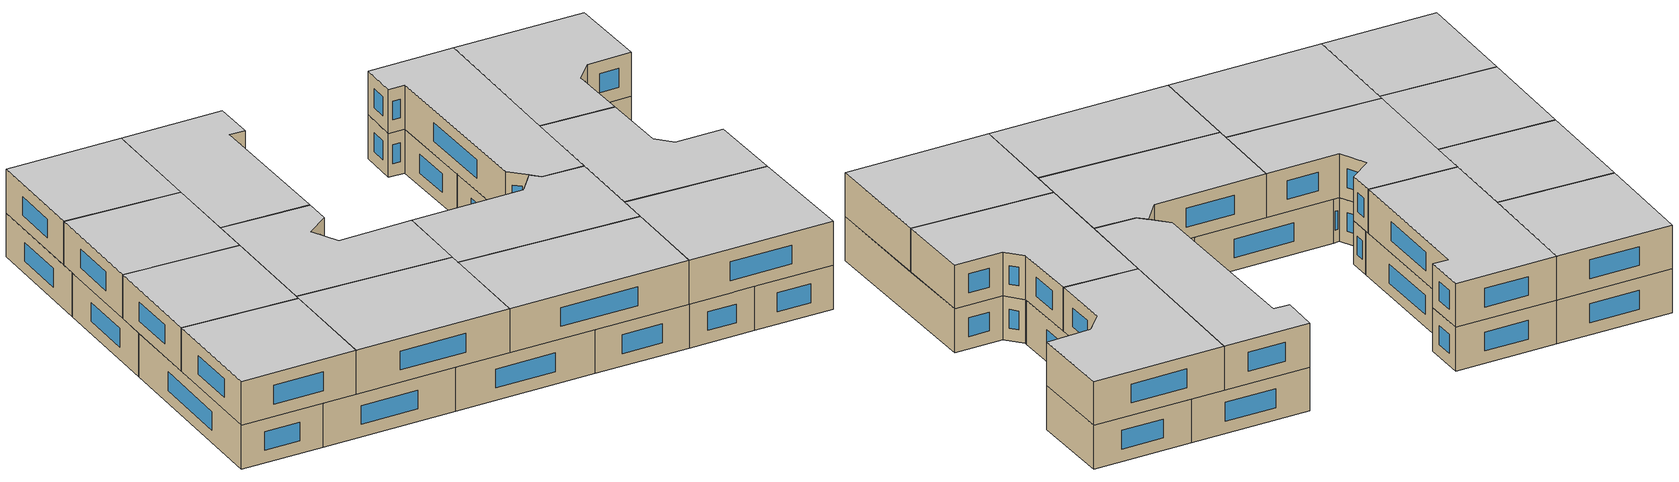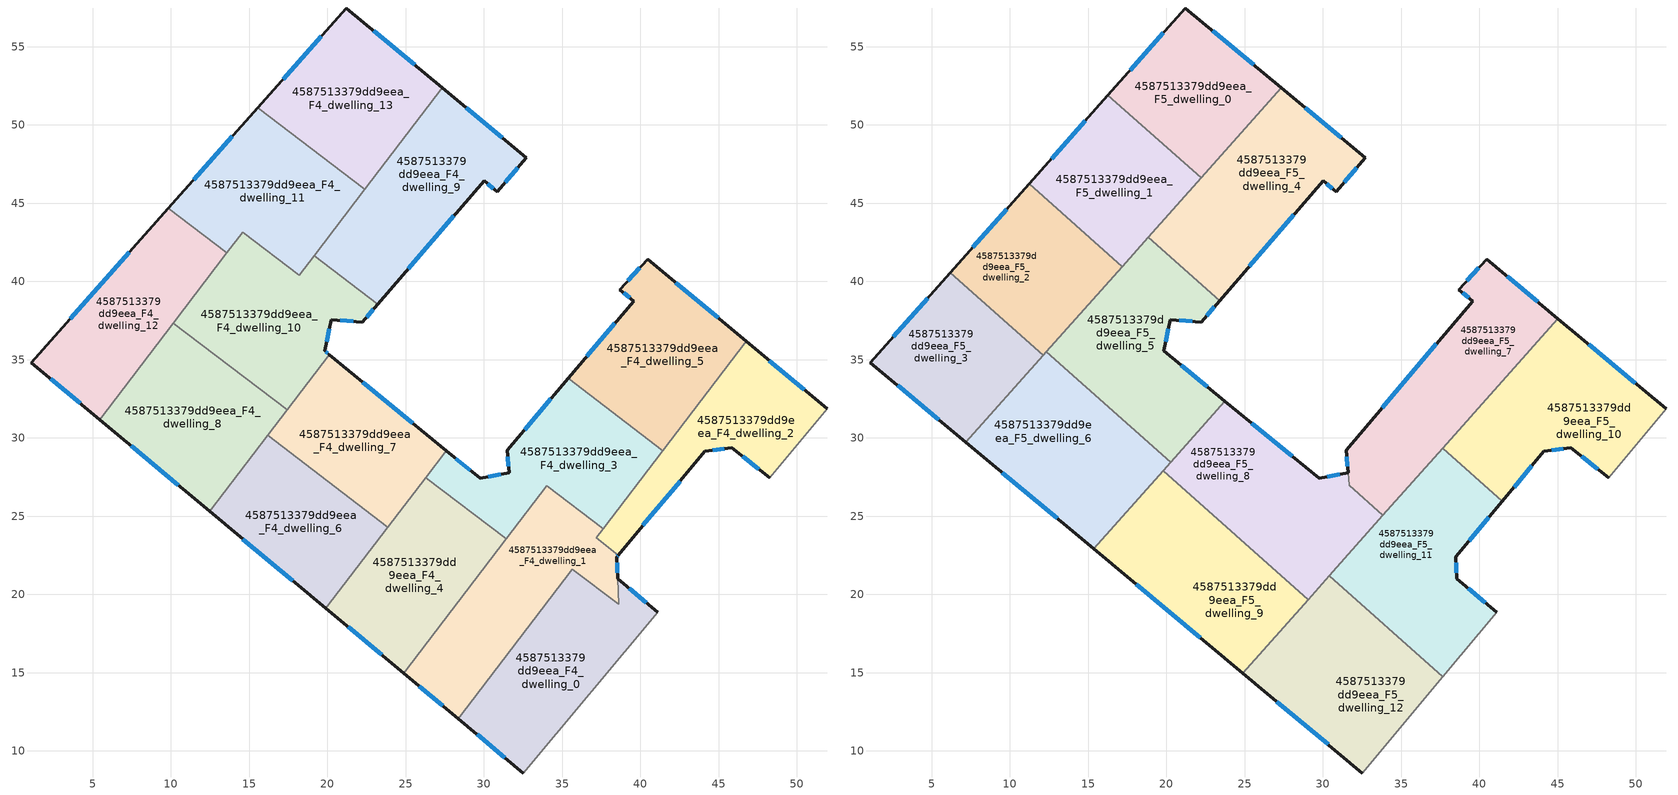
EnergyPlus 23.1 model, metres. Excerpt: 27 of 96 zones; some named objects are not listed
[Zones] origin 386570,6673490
4587513379dd9eea_F4_dwelling_0
 floor to 4587513379dd9eea_F3_dwelling_0 (EU_floor_Construction): 38.55,21 41.1,18.87 32.53,8.59 28.38,12.06 35.66,21.62 38.61,19.36 z12
 wall outside (EU_wall_Construction): 41.1,18.87 38.55,21 / 28.38,12.06 32.53,8.59 z12:15
 wall adiabatic (EU_wall_Construction): 32.53,8.59 41.1,18.87 z12:15
 wall to 4587513379dd9eea_F4_dwelling_1 (EU_wall_Construction): 38.55,21 38.61,19.36 35.66,21.62 28.38,12.06 z12:15
 window (EU_Window_Construction): 40.37,19.48 39.28,20.39 / 29.56,11.07 31.34,9.58 z12.86:14.14
4587513379dd9eea_F4_dwelling_1
 floor to 4587513379dd9eea_F3_dwelling_1 (EU_floor_Construction): 37.63,24.2 37.19,23.62 38.58,22.52 38.5,22.42 38.55,21 38.61,19.36 35.66,21.62 28.38,12.06 24.88,14.97 34.02,26.95 z12
 wall outside (EU_wall_Construction): 24.88,14.97 28.38,12.06 / 38.55,21 38.5,22.42 38.58,22.52 z12:15
 wall to 4587513379dd9eea_F4_dwelling_3 (EU_wall_Construction): 37.63,24.2 34.02,26.95 31.42,23.55 z12:15
 wall to 4587513379dd9eea_F4_dwelling_2 (EU_wall_Construction): 38.58,22.52 37.19,23.62 37.63,24.2 z12:15
 wall to 4587513379dd9eea_F4_dwelling_4 (EU_wall_Construction): 31.42,23.54 24.88,14.97 z12:15
 window (EU_Window_Construction): 25.88,14.14 27.38,12.89 / 38.52,22.45 38.55,22.49 / 38.53,21.4 38.51,22.01 z12.86:14.14
4587513379dd9eea_F4_dwelling_10
 floor to 4587513379dd9eea_F3_dwelling_10 (EU_floor_Construction): 19.15,41.64 23.21,38.54 22.23,37.4 20.26,37.55 19.82,35.58 20.13,35.33 17.43,31.79 10.16,37.34 14.59,43.15 18.2,40.39 z12
 wall outside (EU_wall_Construction): 20.13,35.33 19.82,35.58 20.26,37.55 22.23,37.4 23.21,38.54 z12:15
 wall to 4587513379dd9eea_F4_dwelling_8 (EU_wall_Construction): 10.16,37.34 17.43,31.79 z12:15
 wall to 4587513379dd9eea_F4_dwelling_11 (EU_wall_Construction): 19.15,41.64 18.2,40.39 14.59,43.15 13.58,41.83 z12:15
 wall to 4587513379dd9eea_F4_dwelling_9 (EU_wall_Construction): 23.21,38.54 19.15,41.64 z12:15
 wall to 4587513379dd9eea_F4_dwelling_7 (EU_wall_Construction): 17.43,31.79 20.13,35.33 z12:15
 wall to 4587513379dd9eea_F4_dwelling_12 (EU_wall_Construction): 13.58,41.82 10.16,37.34 z12:15
 window (EU_Window_Construction): 19.95,36.14 20.14,36.99 / 20.04,35.4 19.91,35.51 / 22.51,37.72 22.93,38.22 / 20.83,37.51 21.67,37.44 z12.86:14.14
4587513379dd9eea_F4_dwelling_11
 floor to 4587513379dd9eea_F3_dwelling_11 (EU_floor_Construction): 22.39,45.89 18.2,40.39 14.59,43.15 13.58,41.83 9.85,44.67 15.56,51.1 z12
 wall outside (EU_wall_Construction): 15.56,51.1 9.85,44.67 z12:15
 wall to 4587513379dd9eea_F4_dwelling_13 (EU_wall_Construction): 22.39,45.89 15.56,51.1 z12:15
 wall to 4587513379dd9eea_F4_dwelling_12 (EU_wall_Construction): 9.85,44.67 13.58,41.83 z12:15
 wall to 4587513379dd9eea_F4_dwelling_9 (EU_wall_Construction): 19.15,41.64 22.39,45.89 z12:15
 window (EU_Window_Construction): 13.93,49.26 11.48,46.51 z12.86:14.14
 ceiling adiabatic (EU_roof_Construction): 17.3,41.08 21.9,46.26 15.56,51.1 11.24,46.23 15.44,42.5 z15
4587513379dd9eea_F4_dwelling_12
 floor to 4587513379dd9eea_F3_dwelling_12 (EU_floor_Construction): 13.58,41.83 5.45,31.17 1.09,34.81 9.85,44.67 z12
 wall outside (EU_wall_Construction): 9.85,44.67 1.09,34.81 5.45,31.17 z12:15
 wall to 4587513379dd9eea_F4_dwelling_8 (EU_wall_Construction): 5.45,31.17 10.16,37.34 z12:15
 window (EU_Window_Construction): 7.35,41.85 3.59,37.63 / 2.34,33.77 4.21,32.21 z12.86:14.14
4587513379dd9eea_F4_dwelling_13
 floor to 4587513379dd9eea_F3_dwelling_13 (EU_floor_Construction): 27.33,52.37 22.39,45.89 15.56,51.1 21.22,57.47 z12
 wall outside (EU_wall_Construction): 27.33,52.37 21.22,57.47 15.56,51.1 z12:15
 wall to 4587513379dd9eea_F4_dwelling_9 (EU_wall_Construction): 22.39,45.89 27.33,52.37 z12:15
 window (EU_Window_Construction): 19.6,55.65 17.18,52.92 / 25.58,53.83 22.97,56.01 z12.86:14.14
4587513379dd9eea_F4_dwelling_2
 floor to 4587513379dd9eea_F3_dwelling_2 (EU_floor_Construction): 51.93,31.86 48.27,27.46 45.84,29.37 44.12,29.13 38.58,22.52 37.19,23.62 46.76,36.17 z12
 wall outside (EU_wall_Construction): 51.93,31.86 46.76,36.17 / 38.58,22.52 44.12,29.13 45.84,29.37 48.27,27.46 z12:15
 wall adiabatic (EU_wall_Construction): 48.27,27.46 51.93,31.86 z12:15
 wall to 4587513379dd9eea_F4_dwelling_3 (EU_wall_Construction): 41.44,29.19 37.63,24.2 z12:15
 wall to 4587513379dd9eea_F4_dwelling_5 (EU_wall_Construction): 46.76,36.17 41.44,29.19 z12:15
 window (EU_Window_Construction): 50.46,33.09 48.24,34.94 / 46.53,28.83 47.57,28.01 / 44.61,29.2 45.35,29.3 / 40.16,24.41 42.54,27.24 z12.86:14.14
4587513379dd9eea_F4_dwelling_3
 floor to 4587513379dd9eea_F3_dwelling_3 (EU_floor_Construction): 41.44,29.19 37.63,24.2 34.02,26.95 31.42,23.54 26.28,27.47 27.59,29.19 29.75,27.42 31.61,27.76 31.49,29.22 35.38,33.81 z12
 wall outside (EU_wall_Construction): 35.38,33.81 31.49,29.22 31.61,27.76 29.75,27.42 27.59,29.19 z12:15
 wall to 4587513379dd9eea_F4_dwelling_4 (EU_wall_Construction): 26.28,27.47 31.42,23.54 z12:15
 wall to 4587513379dd9eea_F4_dwelling_5 (EU_wall_Construction): 41.44,29.19 35.38,33.81 z12:15
 wall to 4587513379dd9eea_F4_dwelling_7 (EU_wall_Construction): 27.59,29.19 26.28,27.47 z12:15
 window (EU_Window_Construction): 29.14,27.92 28.21,28.68 / 31.08,27.66 30.28,27.51 / 31.52,28.8 31.57,28.18 / 34.27,32.5 32.6,30.53 z12.86:14.14
4587513379dd9eea_F4_dwelling_4
 floor to 4587513379dd9eea_F3_dwelling_4 (EU_floor_Construction): 31.42,23.54 24.88,14.97 19.91,19.12 26.28,27.47 z12
 wall outside (EU_wall_Construction): 19.91,19.12 24.88,14.97 z12:15
 wall to 4587513379dd9eea_F4_dwelling_6 (EU_wall_Construction): 23.87,24.31 19.91,19.12 z12:15
 wall to 4587513379dd9eea_F4_dwelling_7 (EU_wall_Construction): 26.28,27.47 23.87,24.31 z12:15
 window (EU_Window_Construction): 21.33,17.93 23.46,16.16 z12.86:14.14
4587513379dd9eea_F4_dwelling_5
 floor to 4587513379dd9eea_F3_dwelling_5 (EU_floor_Construction): 46.76,36.17 41.44,29.19 35.38,33.81 39.56,38.74 38.68,39.47 40.47,41.42 z12
 wall outside (EU_wall_Construction): 46.76,36.17 40.47,41.42 38.68,39.47 39.56,38.74 35.38,33.81 z12:15
 window (EU_Window_Construction): 38.37,37.33 36.58,35.21 / 38.94,39.26 39.31,38.95 / 39.96,40.86 39.19,40.03 / 44.96,37.67 42.27,39.92 z12.86:14.14
4587513379dd9eea_F4_dwelling_6
 floor to 4587513379dd9eea_F3_dwelling_6 (EU_floor_Construction): 23.87,24.31 19.91,19.12 12.49,25.3 16.19,30.16 z12
 wall outside (EU_wall_Construction): 12.49,25.3 19.91,19.12 z12:15
 wall to 4587513379dd9eea_F4_dwelling_7 (EU_wall_Construction): 23.87,24.31 16.19,30.16 z12:15
 wall to 4587513379dd9eea_F4_dwelling_8 (EU_wall_Construction): 16.19,30.16 12.49,25.3 z12:15
 window (EU_Window_Construction): 14.61,23.54 17.79,20.89 z12.86:14.14
 ceiling adiabatic (EU_roof_Construction): 15.36,22.91 19.54,27.61 16.19,30.16 12.49,25.31 z15
4587513379dd9eea_F4_dwelling_7
 floor to 4587513379dd9eea_F3_dwelling_7 (EU_floor_Construction): 27.59,29.19 23.87,24.31 16.19,30.16 20.13,35.33 z12
 wall outside (EU_wall_Construction): 27.59,29.19 20.13,35.33 z12:15
 wall to 4587513379dd9eea_F4_dwelling_8 (EU_wall_Construction): 17.43,31.79 16.19,30.16 z12:15
 window (EU_Window_Construction): 25.46,30.94 22.26,33.57 z12.86:14.14
4587513379dd9eea_F4_dwelling_8
 floor to 4587513379dd9eea_F3_dwelling_8 (EU_floor_Construction): 17.43,31.79 12.49,25.3 5.45,31.17 10.16,37.34 z12
 wall outside (EU_wall_Construction): 5.45,31.17 12.49,25.3 z12:15
 window (EU_Window_Construction): 7.46,29.5 10.48,26.98 z12.86:14.14
4587513379dd9eea_F4_dwelling_9
 floor to 4587513379dd9eea_F3_dwelling_9 (EU_floor_Construction): 32.71,47.89 30.84,45.72 30.01,46.44 23.21,38.54 19.15,41.64 27.33,52.37 z12
 wall outside (EU_wall_Construction): 23.21,38.54 30.01,46.44 30.84,45.72 32.71,47.89 27.33,52.37 z12:15
 window (EU_Window_Construction): 31.37,46.34 32.17,47.27 / 30.25,46.23 30.6,45.93 / 25.16,40.8 28.07,44.18 / 31.17,49.17 28.87,51.09 z12.86:14.14
4587513379dd9eea_F5_dwelling_0
 floor to 4587513379dd9eea_F4_dwelling_13 (EU_floor_Construction): 27.33,52.37 27.32,52.36 22.22,46.61 16.27,51.9 21.22,57.47 z15
 wall outside (EU_wall_Construction): 27.33,52.37 21.22,57.47 16.27,51.9 z15:18
 wall to 4587513379dd9eea_F5_dwelling_1 (EU_wall_Construction): 16.27,51.9 22.22,46.61 z15:18
 wall to 4587513379dd9eea_F5_dwelling_4 (EU_wall_Construction): 22.22,46.61 27.33,52.37 z15:18
 window (EU_Window_Construction): 19.81,55.88 17.68,53.49 / 25.59,53.83 22.97,56.01 z15.86:17.14
 ceiling to 4587513379dd9eea_F6_dwelling_0 (EU_floor_Construction): 22.22,46.61 27.33,52.37 21.22,57.47 16.27,51.9 z18
4587513379dd9eea_F5_dwelling_1
 floor adiabatic (EU_floor_Construction): 21.9,46.26 17.3,41.08 15.44,42.5 11.24,46.23 15.56,51.1 z15
 floor to 4587513379dd9eea_F4_dwelling_13 (EU_floor_Construction): 22.22,46.61 21.9,46.26 15.56,51.1 16.27,51.9 z15
 floor to 4587513379dd9eea_F4_dwelling_10 (EU_floor_Construction): 17.3,41.08 17.18,40.95 15.44,42.5 z15
 wall outside (EU_wall_Construction): 16.27,51.9 11.24,46.23 z15:18
 wall to 4587513379dd9eea_F5_dwelling_2 (EU_wall_Construction): 11.24,46.23 17.18,40.95 z15:18
 wall to 4587513379dd9eea_F5_dwelling_5 (EU_wall_Construction): 17.18,40.95 18.85,42.82 z15:18
 wall to 4587513379dd9eea_F5_dwelling_4 (EU_wall_Construction): 18.85,42.83 22.22,46.61 z15:18
 window (EU_Window_Construction): 14.83,50.28 12.68,47.85 z15.86:17.14
 ceiling to 4587513379dd9eea_F6_dwelling_1 (EU_floor_Construction): 17.18,40.95 22.22,46.61 16.27,51.9 11.24,46.23 z18
4587513379dd9eea_F5_dwelling_10
 floor to 4587513379dd9eea_F4_dwelling_2 (EU_floor_Construction): 51.93,31.86 48.27,27.46 45.84,29.37 44.12,29.13 41.46,25.95 39.97,27.27 46.76,36.17 z15
 floor to 4587513379dd9eea_F4_dwelling_5 (EU_floor_Construction): 46.76,36.17 41.44,29.19 39.1,30.97 45.02,37.63 z15
 floor to 4587513379dd9eea_F4_dwelling_3 (EU_floor_Construction): 41.44,29.19 39.97,27.27 37.65,29.34 39.1,30.97 z15
 wall outside (EU_wall_Construction): 41.46,25.95 44.12,29.13 45.84,29.37 48.27,27.46 / 51.93,31.86 45.02,37.63 z15:18
 wall to 4587513379dd9eea_F5_dwelling_11 (EU_wall_Construction): 37.65,29.34 41.46,25.95 z15:18
 wall adiabatic (EU_wall_Construction): 48.27,27.46 51.93,31.86 z15:18
 wall to 4587513379dd9eea_F5_dwelling_7 (EU_wall_Construction): 45.02,37.63 37.65,29.34 z15:18
 window (EU_Window_Construction): 42.22,26.86 43.36,28.23 / 49.96,33.51 46.99,35.98 / 46.53,28.83 47.57,28.01 / 44.61,29.2 45.35,29.3 z15.86:17.14
 ceiling to 4587513379dd9eea_F6_dwelling_10 (EU_floor_Construction): 48.27,27.46 51.93,31.86 45.02,37.63 37.65,29.34 41.46,25.95 44.12,29.13 45.84,29.37 z18
4587513379dd9eea_F5_dwelling_11
 floor to 4587513379dd9eea_F4_dwelling_1 (EU_floor_Construction): 37.63,24.2 37.19,23.62 38.58,22.52 38.5,22.42 38.55,21 38.61,19.36 35.66,21.62 33.35,18.59 30.42,21.2 34.92,26.26 z15
 floor to 4587513379dd9eea_F4_dwelling_0 (EU_floor_Construction): 38.55,21 41.1,18.87 37.67,14.75 33.35,18.59 35.66,21.62 38.61,19.36 z15
 floor to 4587513379dd9eea_F4_dwelling_3 (EU_floor_Construction): 39.97,27.27 37.63,24.2 34.92,26.26 37.65,29.34 z15
 floor to 4587513379dd9eea_F4_dwelling_2 (EU_floor_Construction): 41.46,25.95 38.58,22.52 37.19,23.62 39.97,27.27 z15
 wall outside (EU_wall_Construction): 41.1,18.87 38.55,21 38.5,22.42 41.46,25.95 z15:18
 wall adiabatic (EU_wall_Construction): 37.67,14.75 41.1,18.87 z15:18
 wall to 4587513379dd9eea_F5_dwelling_12 (EU_wall_Construction): 30.42,21.2 37.67,14.75 z15:18
 wall to 4587513379dd9eea_F5_dwelling_8 (EU_wall_Construction): 33.84,25.05 30.42,21.2 z15:18
 wall to 4587513379dd9eea_F5_dwelling_7 (EU_wall_Construction): 37.65,29.34 33.84,25.05 z15:18
 window (EU_Window_Construction): 39.34,23.43 40.61,24.94 / 38.54,21.4 38.51,22.01 / 40.37,19.48 39.28,20.39 z15.86:17.14
 ceiling to 4587513379dd9eea_F6_dwelling_11 (EU_floor_Construction): 37.67,14.75 41.1,18.87 38.55,21 38.5,22.42 41.46,25.95 37.65,29.34 30.42,21.2 z18
4587513379dd9eea_F5_dwelling_12
 floor to 4587513379dd9eea_F4_dwelling_0 (EU_floor_Construction): 37.67,14.75 32.53,8.59 28.38,12.06 33.35,18.59 z15
 floor to 4587513379dd9eea_F4_dwelling_1 (EU_floor_Construction): 33.35,18.59 28.38,12.06 24.88,14.97 30.42,21.2 z15
 wall outside (EU_wall_Construction): 24.88,14.97 32.53,8.59 z15:18
 wall adiabatic (EU_wall_Construction): 32.53,8.59 37.67,14.75 z15:18
 wall to 4587513379dd9eea_F5_dwelling_9 (EU_wall_Construction): 29.06,19.67 24.88,14.97 z15:18
 wall to 4587513379dd9eea_F5_dwelling_8 (EU_wall_Construction): 30.42,21.2 29.06,19.67 z15:18
 window (EU_Window_Construction): 27.07,13.15 30.35,10.42 z15.86:17.14
 ceiling to 4587513379dd9eea_F6_dwelling_12 (EU_floor_Construction): 32.53,8.59 37.67,14.75 30.42,21.2 24.88,14.97 z18
4587513379dd9eea_F5_dwelling_2
 floor to 4587513379dd9eea_F4_dwelling_8 (EU_floor_Construction): 12.43,35.6 12.15,35.29 10.03,37.17 10.16,37.34 z15
 floor to 4587513379dd9eea_F4_dwelling_12 (EU_floor_Construction): 13.58,41.83 10.03,37.17 6.21,40.57 9.85,44.67 z15
 floor to 4587513379dd9eea_F4_dwelling_10 (EU_floor_Construction): 15.44,42.5 17.18,40.95 12.43,35.6 10.16,37.34 14.59,43.15 z15
 floor to 4587513379dd9eea_F4_dwelling_11 (EU_floor_Construction): 14.59,43.15 13.58,41.83 9.85,44.67 11.24,46.23 15.44,42.5 z15
 wall outside (EU_wall_Construction): 11.24,46.23 6.21,40.57 z15:18
 wall to 4587513379dd9eea_F5_dwelling_3 (EU_wall_Construction): 6.21,40.57 12.15,35.29 z15:18
 wall to 4587513379dd9eea_F5_dwelling_6 (EU_wall_Construction): 12.15,35.29 12.34,35.5 z15:18
 wall to 4587513379dd9eea_F5_dwelling_5 (EU_wall_Construction): 12.34,35.5 17.18,40.95 z15:18
 window (EU_Window_Construction): 9.8,44.61 7.64,42.19 z15.86:17.14
 ceiling to 4587513379dd9eea_F6_dwelling_2 (EU_floor_Construction): 12.15,35.29 17.18,40.95 11.24,46.23 6.21,40.57 z18
4587513379dd9eea_F5_dwelling_3
 floor to 4587513379dd9eea_F4_dwelling_12 (EU_floor_Construction): 10.03,37.17 5.45,31.17 1.09,34.81 6.21,40.57 z15
 floor to 4587513379dd9eea_F4_dwelling_8 (EU_floor_Construction): 12.15,35.29 7.2,29.72 5.45,31.17 10.03,37.17 z15
 wall outside (EU_wall_Construction): 6.21,40.57 1.09,34.81 7.2,29.71 z15:18
 wall to 4587513379dd9eea_F5_dwelling_6 (EU_wall_Construction): 7.2,29.71 12.15,35.29 z15:18
 window (EU_Window_Construction): 2.84,33.35 5.45,31.17 / 4.74,38.92 2.55,36.46 z15.86:17.14
 ceiling to 4587513379dd9eea_F6_dwelling_3 (EU_floor_Construction): 7.2,29.71 12.15,35.29 6.21,40.57 1.09,34.81 z18
4587513379dd9eea_F5_dwelling_4
 floor to 4587513379dd9eea_F4_dwelling_9 (EU_floor_Construction): 32.71,47.89 30.84,45.72 30.01,46.44 23.41,38.77 19.57,42.19 27.32,52.36 27.33,52.37 z15
 floor to 4587513379dd9eea_F4_dwelling_11 (EU_floor_Construction): 22.39,45.89 19.57,42.19 18.85,42.83 21.9,46.26 z15
 floor to 4587513379dd9eea_F4_dwelling_13 (EU_floor_Construction): 27.32,52.36 22.39,45.89 21.9,46.26 z15
 wall outside (EU_wall_Construction): 23.41,38.77 30.01,46.44 30.84,45.72 32.71,47.89 27.33,52.37 z15:18
 wall to 4587513379dd9eea_F5_dwelling_5 (EU_wall_Construction): 18.85,42.83 23.41,38.77 z15:18
 window (EU_Window_Construction): 31.17,49.17 28.87,51.09 / 31.37,46.34 32.17,47.27 / 30.25,46.23 30.6,45.93 / 25.3,40.96 28.13,44.25 z15.86:17.14
 ceiling to 4587513379dd9eea_F6_dwelling_4 (EU_floor_Construction): 30.84,45.72 32.71,47.89 27.33,52.37 18.85,42.83 23.41,38.77 30.01,46.44 z18
4587513379dd9eea_F5_dwelling_5
 floor to 4587513379dd9eea_F4_dwelling_10 (EU_floor_Construction): 23.21,38.54 22.23,37.4 20.26,37.55 19.82,35.58 20.13,35.32 17.43,31.79 12.43,35.6 17.3,41.08 18.2,40.39 19.15,41.64 z15
 floor to 4587513379dd9eea_F4_dwelling_7 (EU_floor_Construction): 23.75,32.35 20.27,28.44 17.06,31.3 20.13,35.32 z15
 floor to 4587513379dd9eea_F4_dwelling_9 (EU_floor_Construction): 23.41,38.77 23.21,38.54 19.15,41.64 19.57,42.19 z15
 floor to 4587513379dd9eea_F4_dwelling_8 (EU_floor_Construction): 17.43,31.79 17.06,31.3 12.34,35.5 12.43,35.6 z15
 floor to 4587513379dd9eea_F4_dwelling_11 (EU_floor_Construction): 19.57,42.19 18.2,40.39 17.3,41.08 18.85,42.83 z15
 wall outside (EU_wall_Construction): 23.75,32.35 19.82,35.58 20.26,37.55 22.23,37.4 23.41,38.77 z15:18
 wall to 4587513379dd9eea_F5_dwelling_6 (EU_wall_Construction): 12.34,35.5 20.28,28.44 z15:18
 wall to 4587513379dd9eea_F5_dwelling_8 (EU_wall_Construction): 20.28,28.44 23.75,32.35 z15:18
 window (EU_Window_Construction): 22.63,33.27 20.94,34.66 / 22.57,37.79 23.07,38.38 / 20.83,37.51 21.67,37.44 / 19.95,36.14 20.14,36.99 z15.86:17.14
 ceiling to 4587513379dd9eea_F6_dwelling_5 (EU_floor_Construction): 20.28,28.44 23.75,32.35 19.82,35.58 20.26,37.55 22.23,37.4 23.41,38.77 18.85,42.83 12.34,35.5 z18
4587513379dd9eea_F5_dwelling_6
 floor to 4587513379dd9eea_F4_dwelling_8 (EU_floor_Construction): 17.06,31.3 12.49,25.31 7.2,29.72 12.34,35.5 z15
 floor to 4587513379dd9eea_F4_dwelling_7 (EU_floor_Construction): 20.27,28.44 19.54,27.61 16.19,30.16 17.06,31.3 z15
 floor adiabatic (EU_floor_Construction): 19.54,27.61 15.36,22.91 12.49,25.31 16.19,30.16 z15
 wall outside (EU_wall_Construction): 7.2,29.71 15.36,22.91 z15:18
 wall to 4587513379dd9eea_F5_dwelling_9 (EU_wall_Construction): 15.36,22.91 19.8,27.9 z15:18
 wall to 4587513379dd9eea_F5_dwelling_8 (EU_wall_Construction): 19.8,27.9 20.27,28.44 z15:18
 window (EU_Window_Construction): 9.53,27.77 13.03,24.86 z15.86:17.14
 ceiling to 4587513379dd9eea_F6_dwelling_6 (EU_floor_Construction): 15.36,22.91 20.28,28.44 12.34,35.5 7.2,29.71 z18
4587513379dd9eea_F5_dwelling_7
 floor to 4587513379dd9eea_F4_dwelling_3 (EU_floor_Construction): 39.1,30.97 34.92,26.26 34.02,26.95 33.09,25.73 31.67,26.98 31.49,29.22 35.38,33.81 z15
 floor to 4587513379dd9eea_F4_dwelling_5 (EU_floor_Construction): 45.02,37.63 39.1,30.97 35.38,33.81 39.56,38.74 38.68,39.47 40.47,41.42 z15
 floor to 4587513379dd9eea_F4_dwelling_1 (EU_floor_Construction): 34.92,26.26 33.84,25.05 33.09,25.73 34.02,26.95 z15
 wall outside (EU_wall_Construction): 45.02,37.63 40.47,41.42 38.68,39.47 39.56,38.74 31.49,29.22 31.61,27.76 z15:18
 wall to 4587513379dd9eea_F5_dwelling_8 (EU_wall_Construction): 31.61,27.76 31.67,26.98 33.84,25.05 z15:18
 window (EU_Window_Construction): 37.26,36.02 33.8,31.94 / 38.94,39.26 39.31,38.95 / 39.96,40.86 39.19,40.03 / 43.72,38.71 41.77,40.34 / 31.52,28.8 31.57,28.18 z15.86:17.14
 ceiling to 4587513379dd9eea_F6_dwelling_7 (EU_floor_Construction): 33.84,25.05 45.02,37.63 40.47,41.42 38.68,39.47 39.56,38.74 31.49,29.22 31.67,26.98 z18
4587513379dd9eea_F5_dwelling_8
 floor to 4587513379dd9eea_F4_dwelling_7 (EU_floor_Construction): 27.59,29.19 23.87,24.31 23.68,24.45 19.8,27.9 23.75,32.35 z15
 floor to 4587513379dd9eea_F4_dwelling_3 (EU_floor_Construction): 31.61,27.76 31.67,26.98 33.09,25.73 31.42,23.54 26.28,27.47 27.59,29.19 29.75,27.42 z15
 floor to 4587513379dd9eea_F4_dwelling_4 (EU_floor_Construction): 31.42,23.54 28.71,19.98 23.86,24.29 26.28,27.47 z15
 floor to 4587513379dd9eea_F4_dwelling_1 (EU_floor_Construction): 33.84,25.05 29.06,19.67 28.71,19.98 33.09,25.73 z15
 wall outside (EU_wall_Construction): 31.61,27.76 29.75,27.42 23.75,32.35 z15:18
 wall to 4587513379dd9eea_F5_dwelling_9 (EU_wall_Construction): 19.8,27.9 29.06,19.67 z15:18
 window (EU_Window_Construction): 28.04,28.83 25.46,30.94 / 31.08,27.66 30.28,27.51 z15.86:17.14
 ceiling to 4587513379dd9eea_F6_dwelling_8 (EU_floor_Construction): 29.06,19.67 33.84,25.05 31.67,26.98 31.61,27.76 29.75,27.42 23.75,32.35 19.8,27.9 z18
4587513379dd9eea_F5_dwelling_9
 floor to 4587513379dd9eea_F4_dwelling_4 (EU_floor_Construction): 28.71,19.98 24.88,14.97 19.91,19.12 23.86,24.29 z15
 floor to 4587513379dd9eea_F4_dwelling_6 (EU_floor_Construction): 23.68,24.45 23.86,24.29 19.91,19.12 15.36,22.91 19.54,27.61 z15
 floor to 4587513379dd9eea_F4_dwelling_7 (EU_floor_Construction): 23.68,24.45 19.54,27.61 19.8,27.9 z15
 floor to 4587513379dd9eea_F4_dwelling_1 (EU_floor_Construction): 29.06,19.67 24.89,14.98 28.71,19.98 z15
 wall outside (EU_wall_Construction): 15.36,22.91 24.88,14.97 z15:18
 window (EU_Window_Construction): 18.08,20.64 22.16,17.24 z15.86:17.14
 ceiling to 4587513379dd9eea_F6_dwelling_9 (EU_floor_Construction): 24.88,14.97 29.06,19.67 19.8,27.9 15.36,22.91 z18
[Building]
EU S2 Campaign: North Axis=0; Terrain=City; Solar Distribution=FullExterior
[Site:Location]
Helsinki-Vantaa.AP: Latitude=60.317; Longitude=24.963; Time Zone=2; Elevation=54.6
[SizingPeriod:WeatherFileDays]
AnnualSizingPeriod: Begin Month=1; Begin Day of Month=1; End Month=12; End Day of Month=31; Day of Week for Start Day=Monday; Use Weather File Daylight Saving Period=No; Use Weather File Rain and Snow Indicators=No
[MATERIAL]
EU_InternalMass_Material: Roughness=MediumRough; Thickness=0.1; Conductivity=1; Density=1800; Specific Heat=900; Thermal Absorptance=0.9; Solar Absorptance=0.7; Visible Absorptance=0.7
[MATERIAL:NOMASS] Roughness=MediumRough; Thermal Absorptance=0.9; Solar Absorptance=0.7; Visible Absorptance=0.7
Name | Thermal Resistance
EU_wall_NoMass | 1.10183
EU_roof_NoMass; EU_floor_NoMass | 1.70606
[WINDOWMATERIAL:SIMPLEGLAZINGSYSTEM]
EU_Window_SimpleGlazing: UFactor=3.11035; Solar Heat Gain Coefficient=0.8; Visible Transmittance=0.8
[CONSTRUCTION]
EU_wall_Construction: EU_wall_NoMass
EU_roof_Construction: EU_roof_NoMass
EU_floor_Construction: EU_floor_NoMass
EU_Window_Construction: EU_Window_SimpleGlazing
EU_InternalMass_Construction: EU_InternalMass_Material
[ZONE] Type=1; Multiplier=1; Ceiling Height=autocalculate; Floor Area=autocalculate; Part of Total Floor Area=Yes
Name | Volume
4587513379dd9eea_F4_dwelling_0 | 216.379
4587513379dd9eea_F5_dwelling_0 | 180.776
4587513379dd9eea_F4_dwelling_1 | 226.737
4587513379dd9eea_F5_dwelling_1 | 180.786
4587513379dd9eea_F4_dwelling_10 | 218.451
4587513379dd9eea_F5_dwelling_10 | 241.026
4587513379dd9eea_F4_dwelling_11 | 206.565
4587513379dd9eea_F5_dwelling_11 | 241.032
4587513379dd9eea_F4_dwelling_12 | 206.569
4587513379dd9eea_F5_dwelling_12 | 241.031
4587513379dd9eea_F4_dwelling_13 | 206.595
4587513379dd9eea_F4_dwelling_2 | 176.672
4587513379dd9eea_F5_dwelling_2 | 180.771
4587513379dd9eea_F4_dwelling_3 | 206.571
4587513379dd9eea_F5_dwelling_3 | 180.761
4587513379dd9eea_F4_dwelling_4 | 206.591
4587513379dd9eea_F5_dwelling_4 | 241.012
4587513379dd9eea_F4_dwelling_5 | 206.572
4587513379dd9eea_F5_dwelling_5 | 241.02
4587513379dd9eea_F4_dwelling_6 | 182.918
4587513379dd9eea_F5_dwelling_6 | 241.023
4587513379dd9eea_F4_dwelling_7 | 182.928
4587513379dd9eea_F5_dwelling_7 | 240.203
4587513379dd9eea_F4_dwelling_8 | 218.439
4587513379dd9eea_F5_dwelling_8 | 241.798
4587513379dd9eea_F4_dwelling_9 | 230.273
4587513379dd9eea_F5_dwelling_9 | 241.011
[INTERNALMASS] Construction=EU_InternalMass_Construction
Name | Zone or ZoneList | Surface Area
4587513379dd9eea_F4_dwelling_0_EU_InternalMass | 4587513379dd9eea_F4_dwelling_0 | 72.1306
4587513379dd9eea_F4_dwelling_1_EU_InternalMass | 4587513379dd9eea_F4_dwelling_1 | 75.5804
4587513379dd9eea_F4_dwelling_2_EU_InternalMass | 4587513379dd9eea_F4_dwelling_2 | 58.8913
4587513379dd9eea_F4_dwelling_3_EU_InternalMass | 4587513379dd9eea_F4_dwelling_3 | 68.8568
4587513379dd9eea_F4_dwelling_4_EU_InternalMass | 4587513379dd9eea_F4_dwelling_4 | 68.8654
4587513379dd9eea_F4_dwelling_5_EU_InternalMass | 4587513379dd9eea_F4_dwelling_5 | 68.8605
4587513379dd9eea_F4_dwelling_6_EU_InternalMass | 4587513379dd9eea_F4_dwelling_6 | 60.9747
4587513379dd9eea_F4_dwelling_7_EU_InternalMass | 4587513379dd9eea_F4_dwelling_7 | 60.9735
4587513379dd9eea_F4_dwelling_8_EU_InternalMass | 4587513379dd9eea_F4_dwelling_8 | 72.811
4587513379dd9eea_F4_dwelling_9_EU_InternalMass | 4587513379dd9eea_F4_dwelling_9 | 76.7568
4587513379dd9eea_F4_dwelling_10_EU_InternalMass | 4587513379dd9eea_F4_dwelling_10 | 72.8164
4587513379dd9eea_F4_dwelling_11_EU_InternalMass | 4587513379dd9eea_F4_dwelling_11 | 68.855
4587513379dd9eea_F4_dwelling_12_EU_InternalMass | 4587513379dd9eea_F4_dwelling_12 | 68.8568
4587513379dd9eea_F4_dwelling_13_EU_InternalMass | 4587513379dd9eea_F4_dwelling_13 | 68.8623
4587513379dd9eea_F5_dwelling_0_EU_InternalMass | 4587513379dd9eea_F5_dwelling_0 | 60.2588
4587513379dd9eea_F5_dwelling_1_EU_InternalMass | 4587513379dd9eea_F5_dwelling_1 | 60.2618
4587513379dd9eea_F5_dwelling_2_EU_InternalMass | 4587513379dd9eea_F5_dwelling_2 | 60.2568
4587513379dd9eea_F5_dwelling_3_EU_InternalMass | 4587513379dd9eea_F5_dwelling_3 | 60.2537
4587513379dd9eea_F5_dwelling_4_EU_InternalMass | 4587513379dd9eea_F5_dwelling_4 | 80.3375
4587513379dd9eea_F5_dwelling_5_EU_InternalMass | 4587513379dd9eea_F5_dwelling_5 | 80.3397
4587513379dd9eea_F5_dwelling_6_EU_InternalMass | 4587513379dd9eea_F5_dwelling_6 | 80.341
4587513379dd9eea_F5_dwelling_7_EU_InternalMass | 4587513379dd9eea_F5_dwelling_7 | 80.069
4587513379dd9eea_F5_dwelling_8_EU_InternalMass | 4587513379dd9eea_F5_dwelling_8 | 80.5991
4587513379dd9eea_F5_dwelling_9_EU_InternalMass | 4587513379dd9eea_F5_dwelling_9 | 80.3368
4587513379dd9eea_F5_dwelling_10_EU_InternalMass | 4587513379dd9eea_F5_dwelling_10 | 80.3425
4587513379dd9eea_F5_dwelling_11_EU_InternalMass | 4587513379dd9eea_F5_dwelling_11 | 80.3432
4587513379dd9eea_F5_dwelling_12_EU_InternalMass | 4587513379dd9eea_F5_dwelling_12 | 80.3439
[OTHEREQUIPMENT] Fuel Type=Electricity; Design Level Calculation Method=Watts/Area; Power per Zone Floor Area=1; Fraction Latent=0; Fraction Radiant=0; Fraction Lost=0; Carbon Dioxide Generation Rate=0; EndUse Subcategory=EU_Step8_InternalGains
Name | Zone or ZoneList or Space or SpaceList | Schedule
EU_Step8_InternalGain_4587513379dd9eea_F4_dwelling_0_f000 | 4587513379dd9eea_F4_dwelling_0 | EU_Step8_GainSchedule_4587513379dd9eea_F4_dwelling_0_f000
EU_Step8_InternalGain_4587513379dd9eea_F4_dwelling_1_f000 | 4587513379dd9eea_F4_dwelling_1 | EU_Step8_GainSchedule_4587513379dd9eea_F4_dwelling_1_f000
EU_Step8_InternalGain_4587513379dd9eea_F4_dwelling_2_f000 | 4587513379dd9eea_F4_dwelling_2 | EU_Step8_GainSchedule_4587513379dd9eea_F4_dwelling_2_f000
EU_Step8_InternalGain_4587513379dd9eea_F4_dwelling_3_f000 | 4587513379dd9eea_F4_dwelling_3 | EU_Step8_GainSchedule_4587513379dd9eea_F4_dwelling_3_f000
EU_Step8_InternalGain_4587513379dd9eea_F4_dwelling_4_f000 | 4587513379dd9eea_F4_dwelling_4 | EU_Step8_GainSchedule_4587513379dd9eea_F4_dwelling_4_f000
EU_Step8_InternalGain_4587513379dd9eea_F4_dwelling_5_f000 | 4587513379dd9eea_F4_dwelling_5 | EU_Step8_GainSchedule_4587513379dd9eea_F4_dwelling_5_f000
EU_Step8_InternalGain_4587513379dd9eea_F4_dwelling_6_f000 | 4587513379dd9eea_F4_dwelling_6 | EU_Step8_GainSchedule_4587513379dd9eea_F4_dwelling_6_f000
EU_Step8_InternalGain_4587513379dd9eea_F4_dwelling_7_f000 | 4587513379dd9eea_F4_dwelling_7 | EU_Step8_GainSchedule_4587513379dd9eea_F4_dwelling_7_f000
EU_Step8_InternalGain_4587513379dd9eea_F4_dwelling_8_f000 | 4587513379dd9eea_F4_dwelling_8 | EU_Step8_GainSchedule_4587513379dd9eea_F4_dwelling_8_f000
EU_Step8_InternalGain_4587513379dd9eea_F4_dwelling_9_f000 | 4587513379dd9eea_F4_dwelling_9 | EU_Step8_GainSchedule_4587513379dd9eea_F4_dwelling_9_f000
EU_Step8_InternalGain_4587513379dd9eea_F4_dwelling_10_f000 | 4587513379dd9eea_F4_dwelling_10 | EU_Step8_GainSchedule_4587513379dd9eea_F4_dwelling_10_f000
EU_Step8_InternalGain_4587513379dd9eea_F4_dwelling_11_f000 | 4587513379dd9eea_F4_dwelling_11 | EU_Step8_GainSchedule_4587513379dd9eea_F4_dwelling_11_f000
EU_Step8_InternalGain_4587513379dd9eea_F4_dwelling_12_f000 | 4587513379dd9eea_F4_dwelling_12 | EU_Step8_GainSchedule_4587513379dd9eea_F4_dwelling_12_f000
EU_Step8_InternalGain_4587513379dd9eea_F4_dwelling_13_f000 | 4587513379dd9eea_F4_dwelling_13 | EU_Step8_GainSchedule_4587513379dd9eea_F4_dwelling_13_f000
EU_Step8_InternalGain_4587513379dd9eea_F5_dwelling_0_f000 | 4587513379dd9eea_F5_dwelling_0 | EU_Step8_GainSchedule_4587513379dd9eea_F5_dwelling_0_f000
EU_Step8_InternalGain_4587513379dd9eea_F5_dwelling_1_f000 | 4587513379dd9eea_F5_dwelling_1 | EU_Step8_GainSchedule_4587513379dd9eea_F5_dwelling_1_f000
EU_Step8_InternalGain_4587513379dd9eea_F5_dwelling_2_f000 | 4587513379dd9eea_F5_dwelling_2 | EU_Step8_GainSchedule_4587513379dd9eea_F5_dwelling_2_f000
EU_Step8_InternalGain_4587513379dd9eea_F5_dwelling_3_f000 | 4587513379dd9eea_F5_dwelling_3 | EU_Step8_GainSchedule_4587513379dd9eea_F5_dwelling_3_f000
EU_Step8_InternalGain_4587513379dd9eea_F5_dwelling_4_f000 | 4587513379dd9eea_F5_dwelling_4 | EU_Step8_GainSchedule_4587513379dd9eea_F5_dwelling_4_f000
EU_Step8_InternalGain_4587513379dd9eea_F5_dwelling_5_f000 | 4587513379dd9eea_F5_dwelling_5 | EU_Step8_GainSchedule_4587513379dd9eea_F5_dwelling_5_f000
EU_Step8_InternalGain_4587513379dd9eea_F5_dwelling_6_f000 | 4587513379dd9eea_F5_dwelling_6 | EU_Step8_GainSchedule_4587513379dd9eea_F5_dwelling_6_f000
EU_Step8_InternalGain_4587513379dd9eea_F5_dwelling_7_f000 | 4587513379dd9eea_F5_dwelling_7 | EU_Step8_GainSchedule_4587513379dd9eea_F5_dwelling_7_f000
EU_Step8_InternalGain_4587513379dd9eea_F5_dwelling_8_f000 | 4587513379dd9eea_F5_dwelling_8 | EU_Step8_GainSchedule_4587513379dd9eea_F5_dwelling_8_f000
EU_Step8_InternalGain_4587513379dd9eea_F5_dwelling_9_f000 | 4587513379dd9eea_F5_dwelling_9 | EU_Step8_GainSchedule_4587513379dd9eea_F5_dwelling_9_f000
EU_Step8_InternalGain_4587513379dd9eea_F5_dwelling_10_f000 | 4587513379dd9eea_F5_dwelling_10 | EU_Step8_GainSchedule_4587513379dd9eea_F5_dwelling_10_f000
EU_Step8_InternalGain_4587513379dd9eea_F5_dwelling_11_f000 | 4587513379dd9eea_F5_dwelling_11 | EU_Step8_GainSchedule_4587513379dd9eea_F5_dwelling_11_f000
EU_Step8_InternalGain_4587513379dd9eea_F5_dwelling_12_f000 | 4587513379dd9eea_F5_dwelling_12 | EU_Step8_GainSchedule_4587513379dd9eea_F5_dwelling_12_f000
[ZONEVENTILATION:DESIGNFLOWRATE] Schedule=EU_AlwaysOn; Design Flow Rate Calculation Method=AirChanges/Hour; Air Changes per Hour=0.756316; Ventilation Type=Natural; Fan Pressure Rise=0; Fan Total Efficiency=1; Constant Term Coefficient=1; Temperature Term Coefficient=0; Velocity Term Coefficient=0; Velocity Squared Term Coefficient=0; Minimum Indoor Temperature=-100; Maximum Indoor Temperature=100; Delta Temperature=-100; Minimum Outdoor Temperature=-100; Maximum Outdoor Temperature=100; Maximum Wind Speed=40
Name | Zone or ZoneList or Space or SpaceList
EU_ConstantAir_4587513379dd9eea_F4_dwelling_0 | 4587513379dd9eea_F4_dwelling_0
EU_ConstantAir_4587513379dd9eea_F4_dwelling_1 | 4587513379dd9eea_F4_dwelling_1
EU_ConstantAir_4587513379dd9eea_F4_dwelling_2 | 4587513379dd9eea_F4_dwelling_2
EU_ConstantAir_4587513379dd9eea_F4_dwelling_3 | 4587513379dd9eea_F4_dwelling_3
EU_ConstantAir_4587513379dd9eea_F4_dwelling_4 | 4587513379dd9eea_F4_dwelling_4
EU_ConstantAir_4587513379dd9eea_F4_dwelling_5 | 4587513379dd9eea_F4_dwelling_5
EU_ConstantAir_4587513379dd9eea_F4_dwelling_6 | 4587513379dd9eea_F4_dwelling_6
EU_ConstantAir_4587513379dd9eea_F4_dwelling_7 | 4587513379dd9eea_F4_dwelling_7
EU_ConstantAir_4587513379dd9eea_F4_dwelling_8 | 4587513379dd9eea_F4_dwelling_8
EU_ConstantAir_4587513379dd9eea_F4_dwelling_9 | 4587513379dd9eea_F4_dwelling_9
EU_ConstantAir_4587513379dd9eea_F4_dwelling_10 | 4587513379dd9eea_F4_dwelling_10
EU_ConstantAir_4587513379dd9eea_F4_dwelling_11 | 4587513379dd9eea_F4_dwelling_11
EU_ConstantAir_4587513379dd9eea_F4_dwelling_12 | 4587513379dd9eea_F4_dwelling_12
EU_ConstantAir_4587513379dd9eea_F4_dwelling_13 | 4587513379dd9eea_F4_dwelling_13
EU_ConstantAir_4587513379dd9eea_F5_dwelling_0 | 4587513379dd9eea_F5_dwelling_0
EU_ConstantAir_4587513379dd9eea_F5_dwelling_1 | 4587513379dd9eea_F5_dwelling_1
EU_ConstantAir_4587513379dd9eea_F5_dwelling_2 | 4587513379dd9eea_F5_dwelling_2
EU_ConstantAir_4587513379dd9eea_F5_dwelling_3 | 4587513379dd9eea_F5_dwelling_3
EU_ConstantAir_4587513379dd9eea_F5_dwelling_4 | 4587513379dd9eea_F5_dwelling_4
EU_ConstantAir_4587513379dd9eea_F5_dwelling_5 | 4587513379dd9eea_F5_dwelling_5
EU_ConstantAir_4587513379dd9eea_F5_dwelling_6 | 4587513379dd9eea_F5_dwelling_6
EU_ConstantAir_4587513379dd9eea_F5_dwelling_7 | 4587513379dd9eea_F5_dwelling_7
EU_ConstantAir_4587513379dd9eea_F5_dwelling_8 | 4587513379dd9eea_F5_dwelling_8
EU_ConstantAir_4587513379dd9eea_F5_dwelling_9 | 4587513379dd9eea_F5_dwelling_9
EU_ConstantAir_4587513379dd9eea_F5_dwelling_10 | 4587513379dd9eea_F5_dwelling_10
EU_ConstantAir_4587513379dd9eea_F5_dwelling_11 | 4587513379dd9eea_F5_dwelling_11
EU_ConstantAir_4587513379dd9eea_F5_dwelling_12 | 4587513379dd9eea_F5_dwelling_12
[HVACTEMPLATE:ZONE:IDEALLOADSAIRSYSTEM] System Availability Schedule=EU_AlwaysOn; Maximum Heating Supply Air Temperature=50; Minimum Cooling Supply Air Temperature=13; Maximum Heating Supply Air Humidity Ratio=0.0156; Minimum Cooling Supply Air Humidity Ratio=0.0077; Heating Limit=NoLimit; Cooling Limit=NoLimit; Heating Availability Schedule=EU_AlwaysOn; Cooling Availability Schedule=EU_CoolingOff; Dehumidification Control Type=ConstantSensibleHeatRatio; Cooling Sensible Heat Ratio=0.7; Dehumidification Setpoint=60; Humidification Control Type=None; Humidification Setpoint=30; Outdoor Air Method=None; Outdoor Air Flow Rate per Person=0.00944; Outdoor Air Flow Rate per Zone Floor Area=0; Outdoor Air Flow Rate per Zone=0; Demand Controlled Ventilation Type=None; Outdoor Air Economizer Type=NoEconomizer; Heat Recovery Type=None; Sensible Heat Recovery Effectiveness=0.7; Latent Heat Recovery Effectiveness=0.65
Name | Template Thermostat
4587513379dd9eea_F4_dwelling_0 | EU_HeatOnly_4587513379dd9eea_F4_dwelling_0
4587513379dd9eea_F4_dwelling_1 | EU_HeatOnly_4587513379dd9eea_F4_dwelling_1
4587513379dd9eea_F4_dwelling_2 | EU_HeatOnly_4587513379dd9eea_F4_dwelling_2
4587513379dd9eea_F4_dwelling_3 | EU_HeatOnly_4587513379dd9eea_F4_dwelling_3
4587513379dd9eea_F4_dwelling_4 | EU_HeatOnly_4587513379dd9eea_F4_dwelling_4
4587513379dd9eea_F4_dwelling_5 | EU_HeatOnly_4587513379dd9eea_F4_dwelling_5
4587513379dd9eea_F4_dwelling_6 | EU_HeatOnly_4587513379dd9eea_F4_dwelling_6
4587513379dd9eea_F4_dwelling_7 | EU_HeatOnly_4587513379dd9eea_F4_dwelling_7
4587513379dd9eea_F4_dwelling_8 | EU_HeatOnly_4587513379dd9eea_F4_dwelling_8
4587513379dd9eea_F4_dwelling_9 | EU_HeatOnly_4587513379dd9eea_F4_dwelling_9
4587513379dd9eea_F4_dwelling_10 | EU_HeatOnly_4587513379dd9eea_F4_dwelling_10
4587513379dd9eea_F4_dwelling_11 | EU_HeatOnly_4587513379dd9eea_F4_dwelling_11
4587513379dd9eea_F4_dwelling_12 | EU_HeatOnly_4587513379dd9eea_F4_dwelling_12
4587513379dd9eea_F4_dwelling_13 | EU_HeatOnly_4587513379dd9eea_F4_dwelling_13
4587513379dd9eea_F5_dwelling_0 | EU_HeatOnly_4587513379dd9eea_F5_dwelling_0
4587513379dd9eea_F5_dwelling_1 | EU_HeatOnly_4587513379dd9eea_F5_dwelling_1
4587513379dd9eea_F5_dwelling_2 | EU_HeatOnly_4587513379dd9eea_F5_dwelling_2
4587513379dd9eea_F5_dwelling_3 | EU_HeatOnly_4587513379dd9eea_F5_dwelling_3
4587513379dd9eea_F5_dwelling_4 | EU_HeatOnly_4587513379dd9eea_F5_dwelling_4
4587513379dd9eea_F5_dwelling_5 | EU_HeatOnly_4587513379dd9eea_F5_dwelling_5
4587513379dd9eea_F5_dwelling_6 | EU_HeatOnly_4587513379dd9eea_F5_dwelling_6
4587513379dd9eea_F5_dwelling_7 | EU_HeatOnly_4587513379dd9eea_F5_dwelling_7
4587513379dd9eea_F5_dwelling_8 | EU_HeatOnly_4587513379dd9eea_F5_dwelling_8
4587513379dd9eea_F5_dwelling_9 | EU_HeatOnly_4587513379dd9eea_F5_dwelling_9
4587513379dd9eea_F5_dwelling_10 | EU_HeatOnly_4587513379dd9eea_F5_dwelling_10
4587513379dd9eea_F5_dwelling_11 | EU_HeatOnly_4587513379dd9eea_F5_dwelling_11
4587513379dd9eea_F5_dwelling_12 | EU_HeatOnly_4587513379dd9eea_F5_dwelling_12
[SIZING:ZONE] Zone Cooling Design Supply Air Temperature Input Method=SupplyAirTemperature; Zone Cooling Design Supply Air Temperature=13; Zone Heating Design Supply Air Temperature Input Method=SupplyAirTemperature; Zone Heating Design Supply Air Temperature=50; Zone Cooling Design Supply Air Humidity Ratio=0.008; Zone Heating Design Supply Air Humidity Ratio=0.008; Cooling Design Air Flow Method=DesignDay; Cooling Design Air Flow Rate=0; Cooling Minimum Air Flow per Zone Floor Area=0.000762; Cooling Minimum Air Flow=0; Cooling Minimum Air Flow Fraction=0.2; Heating Design Air Flow Method=DesignDay; Heating Design Air Flow Rate=0; Heating Maximum Air Flow per Zone Floor Area=0.002032; Heating Maximum Air Flow=0.141576; Heating Maximum Air Flow Fraction=0.3; Account for Dedicated Outdoor Air System=No; Dedicated Outdoor Air System Control Strategy=NeutralSupplyAir; Dedicated Outdoor Air Low Setpoint Temperature for Design=autosize; Dedicated Outdoor Air High Setpoint Temperature for Design=autosize; Zone Load Sizing Method=Sensible Load Only No Latent Load; Zone Latent Cooling Design Supply Air Humidity Ratio Input Method=HumidityRatioDifference; Zone Cooling Design Supply Air Humidity Ratio Difference=0.005; Zone Latent Heating Design Supply Air Humidity Ratio Input Method=HumidityRatioDifference; Zone Humidification Design Supply Air Humidity Ratio Difference=0.005
4587513379dd9eea_F4_dwelling_0; 4587513379dd9eea_F4_dwelling_1; 4587513379dd9eea_F4_dwelling_2; 4587513379dd9eea_F4_dwelling_3; 4587513379dd9eea_F4_dwelling_4; 4587513379dd9eea_F4_dwelling_5; 4587513379dd9eea_F4_dwelling_6; 4587513379dd9eea_F4_dwelling_7; 4587513379dd9eea_F4_dwelling_8; 4587513379dd9eea_F4_dwelling_9; 4587513379dd9eea_F4_dwelling_10; 4587513379dd9eea_F4_dwelling_11; 4587513379dd9eea_F4_dwelling_12; 4587513379dd9eea_F4_dwelling_13; 4587513379dd9eea_F5_dwelling_0; 4587513379dd9eea_F5_dwelling_1; 4587513379dd9eea_F5_dwelling_2; 4587513379dd9eea_F5_dwelling_3; 4587513379dd9eea_F5_dwelling_4; 4587513379dd9eea_F5_dwelling_5; 4587513379dd9eea_F5_dwelling_6; 4587513379dd9eea_F5_dwelling_7; 4587513379dd9eea_F5_dwelling_8; 4587513379dd9eea_F5_dwelling_9; 4587513379dd9eea_F5_dwelling_10; 4587513379dd9eea_F5_dwelling_11; 4587513379dd9eea_F5_dwelling_12
[SCHEDULE:CONSTANT]
Name | Hourly Value
EU_AlwaysOn | 1
EU_CoolingOff | 0
[SCHEDULE:FILE] Column Number=1; Rows to Skip at Top=0; Number of Hours of Data=8760; Column Separator=Comma; Interpolate to Timestep=No; Minutes per Item=60; Adjust Schedule for Daylight Savings=Yes
Name | File
EU_Step8_GainSchedule_4587513379dd9eea_F4_dwelling_0_f000 | ../../schedules/4587513379dd9eea/4587513379dd9eea_F4_dwelling_0_f000_gain.csv
EU_Step8_GainSchedule_4587513379dd9eea_F4_dwelling_1_f000 | ../../schedules/4587513379dd9eea/4587513379dd9eea_F4_dwelling_1_f000_gain.csv
EU_Step8_GainSchedule_4587513379dd9eea_F4_dwelling_2_f000 | ../../schedules/4587513379dd9eea/4587513379dd9eea_F4_dwelling_2_f000_gain.csv
EU_Step8_GainSchedule_4587513379dd9eea_F4_dwelling_3_f000 | ../../schedules/4587513379dd9eea/4587513379dd9eea_F4_dwelling_3_f000_gain.csv
EU_Step8_GainSchedule_4587513379dd9eea_F4_dwelling_4_f000 | ../../schedules/4587513379dd9eea/4587513379dd9eea_F4_dwelling_4_f000_gain.csv
EU_Step8_GainSchedule_4587513379dd9eea_F4_dwelling_5_f000 | ../../schedules/4587513379dd9eea/4587513379dd9eea_F4_dwelling_5_f000_gain.csv
EU_Step8_GainSchedule_4587513379dd9eea_F4_dwelling_6_f000 | ../../schedules/4587513379dd9eea/4587513379dd9eea_F4_dwelling_6_f000_gain.csv
EU_Step8_GainSchedule_4587513379dd9eea_F4_dwelling_7_f000 | ../../schedules/4587513379dd9eea/4587513379dd9eea_F4_dwelling_7_f000_gain.csv
EU_Step8_GainSchedule_4587513379dd9eea_F4_dwelling_8_f000 | ../../schedules/4587513379dd9eea/4587513379dd9eea_F4_dwelling_8_f000_gain.csv
EU_Step8_GainSchedule_4587513379dd9eea_F4_dwelling_9_f000 | ../../schedules/4587513379dd9eea/4587513379dd9eea_F4_dwelling_9_f000_gain.csv
EU_Step8_GainSchedule_4587513379dd9eea_F4_dwelling_10_f000 | ../../schedules/4587513379dd9eea/4587513379dd9eea_F4_dwelling_10_f000_gain.csv
EU_Step8_GainSchedule_4587513379dd9eea_F4_dwelling_11_f000 | ../../schedules/4587513379dd9eea/4587513379dd9eea_F4_dwelling_11_f000_gain.csv
EU_Step8_GainSchedule_4587513379dd9eea_F4_dwelling_12_f000 | ../../schedules/4587513379dd9eea/4587513379dd9eea_F4_dwelling_12_f000_gain.csv
EU_Step8_GainSchedule_4587513379dd9eea_F4_dwelling_13_f000 | ../../schedules/4587513379dd9eea/4587513379dd9eea_F4_dwelling_13_f000_gain.csv
EU_Step8_GainSchedule_4587513379dd9eea_F5_dwelling_0_f000 | ../../schedules/4587513379dd9eea/4587513379dd9eea_F5_dwelling_0_f000_gain.csv
EU_Step8_GainSchedule_4587513379dd9eea_F5_dwelling_1_f000 | ../../schedules/4587513379dd9eea/4587513379dd9eea_F5_dwelling_1_f000_gain.csv
EU_Step8_GainSchedule_4587513379dd9eea_F5_dwelling_2_f000 | ../../schedules/4587513379dd9eea/4587513379dd9eea_F5_dwelling_2_f000_gain.csv
EU_Step8_GainSchedule_4587513379dd9eea_F5_dwelling_3_f000 | ../../schedules/4587513379dd9eea/4587513379dd9eea_F5_dwelling_3_f000_gain.csv
EU_Step8_GainSchedule_4587513379dd9eea_F5_dwelling_4_f000 | ../../schedules/4587513379dd9eea/4587513379dd9eea_F5_dwelling_4_f000_gain.csv
EU_Step8_GainSchedule_4587513379dd9eea_F5_dwelling_5_f000 | ../../schedules/4587513379dd9eea/4587513379dd9eea_F5_dwelling_5_f000_gain.csv
EU_Step8_GainSchedule_4587513379dd9eea_F5_dwelling_6_f000 | ../../schedules/4587513379dd9eea/4587513379dd9eea_F5_dwelling_6_f000_gain.csv
EU_Step8_GainSchedule_4587513379dd9eea_F5_dwelling_7_f000 | ../../schedules/4587513379dd9eea/4587513379dd9eea_F5_dwelling_7_f000_gain.csv
EU_Step8_GainSchedule_4587513379dd9eea_F5_dwelling_8_f000 | ../../schedules/4587513379dd9eea/4587513379dd9eea_F5_dwelling_8_f000_gain.csv
EU_Step8_GainSchedule_4587513379dd9eea_F5_dwelling_9_f000 | ../../schedules/4587513379dd9eea/4587513379dd9eea_F5_dwelling_9_f000_gain.csv
EU_Step8_GainSchedule_4587513379dd9eea_F5_dwelling_10_f000 | ../../schedules/4587513379dd9eea/4587513379dd9eea_F5_dwelling_10_f000_gain.csv
EU_Step8_GainSchedule_4587513379dd9eea_F5_dwelling_11_f000 | ../../schedules/4587513379dd9eea/4587513379dd9eea_F5_dwelling_11_f000_gain.csv
EU_Step8_GainSchedule_4587513379dd9eea_F5_dwelling_12_f000 | ../../schedules/4587513379dd9eea/4587513379dd9eea_F5_dwelling_12_f000_gain.csv
